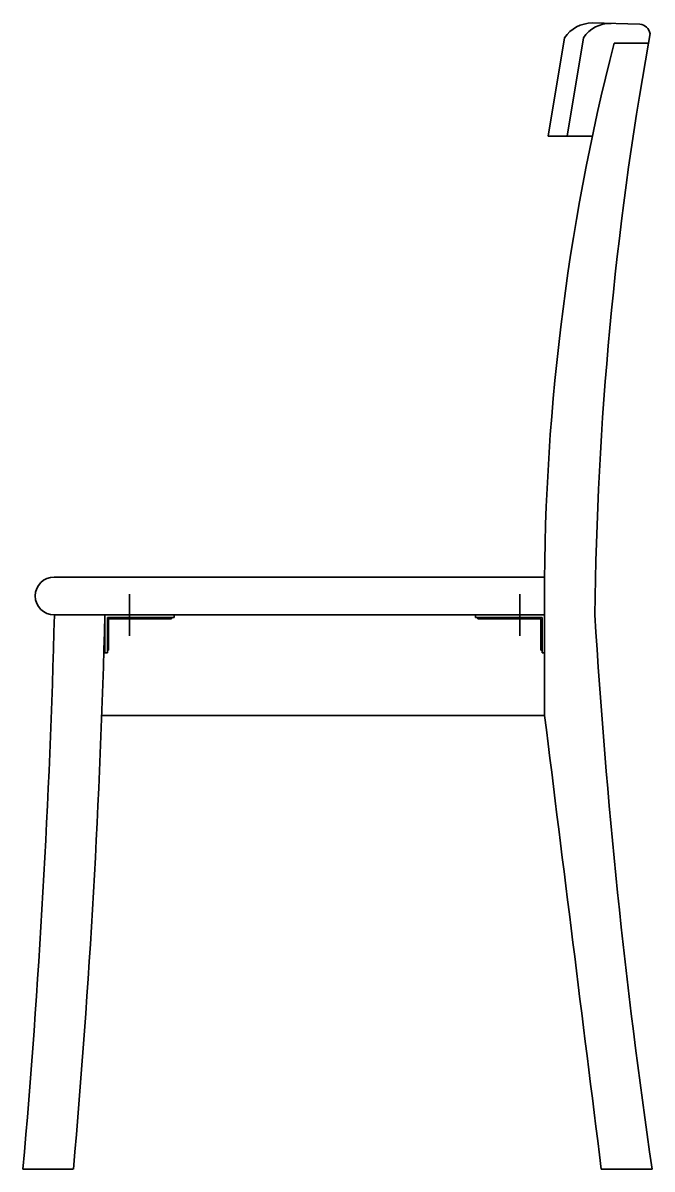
# Model space of a CAD drawing. Header units: millimetres. Extents: x 10348 to 35283, y 6687 to 13230.
# Drawn here: x 34783 to 35283, y 10312 to 11222 of the extents above; entities that cross this region are included whole.
import ezdxf

# ---------------------------------------------------------------- set-up
doc = ezdxf.new("R2010")
doc.units = ezdxf.units.MM
doc.layers.add('IF-FURN', color=7, linetype='Continuous', lineweight=35)

msp = doc.modelspace()

# ---------------------------------------------------------------- linework, layer by layer
at = {"layer": 'IF-FURN'}
for p, q in [((35273.66, 11220.47), (35235.83, 11221.57)), ((35280.47, 11205.55), (35281.82, 11213.04)), ((35200.79, 11131.57), (35213.85, 11209.7)), ((35215.79, 11131.57), (35228.85, 11209.7)), ((35265.69, 11205.55), (35253.15, 11205.55)), ((35280.47, 11205.55), (35265.69, 11205.55)), ((35200.79, 11131.57), (35235.88, 11131.57)), ((35235.88, 11131.57), (35200.79, 11131.57)), ((35200.79, 11131.57), (35220.79, 11131.57)), ((35215.79, 11131.57), (35235.88, 11131.57)), ((35235.88, 11131.57), (35222.34, 11131.57)), ((34808.19, 10781.57), (35198.19, 10781.57)), ((34868.19, 10748.57), (34868.19, 10768.06)), ((34868.19, 10768.06), (34868.19, 10734.99)), ((35178.21, 10748.57), (35178.21, 10768.06)), ((35178.21, 10768.06), (35178.21, 10734.99)), ((34808.37, 10751.57), (35197.93, 10751.57)), ((34898.47, 10751.57), (34848.47, 10751.57)), ((34848.47, 10751.57), (34848.47, 10721.57)), ((34901.47, 10749.57), (34850.47, 10749.57)), ((34850.47, 10749.57), (34850.47, 10723.57)), ((34851.47, 10723.57), (34851.47, 10748.57)), ((34901.47, 10748.57), (34851.47, 10748.57)), ((34851.47, 10748.57), (34868.19, 10748.57)), ((34898.47, 10751.57), (34903.47, 10751.57)), ((34903.47, 10749.57), (34901.47, 10749.57)), ((34901.47, 10749.57), (34901.47, 10748.57)), ((34903.47, 10751.57), (34903.47, 10749.57)), ((35142.93, 10751.57), (35142.93, 10749.57)), ((35142.93, 10749.57), (35144.93, 10749.57)), ((35144.93, 10749.57), (35144.93, 10748.57)), ((35144.93, 10749.57), (35195.93, 10749.57)), ((35144.93, 10748.57), (35194.93, 10748.57)), ((35194.93, 10748.57), (35178.21, 10748.57)), ((35194.93, 10723.57), (35194.93, 10748.57)), ((35195.93, 10749.57), (35195.93, 10723.57)), ((35197.93, 10751.57), (35197.93, 10671.57)), ((35197.93, 10751.57), (35197.93, 10721.57)), ((34848.47, 10721.57), (34850.47, 10721.57)), ((34850.47, 10721.57), (34850.47, 10723.57)), ((34850.47, 10723.57), (34851.47, 10723.57)), ((35195.93, 10723.57), (35194.93, 10723.57)), ((35195.93, 10721.57), (35195.93, 10723.57)), ((35197.93, 10721.57), (35195.93, 10721.57)), ((34845.99, 10671.57), (35197.93, 10671.57)), ((34783.37, 10311.57), (34823.37, 10311.57)), ((35283.37, 10311.57), (35242.93, 10311.57))]:
    msp.add_line(p, q, dxfattribs=at)
for centre, radius, start, end in [((35236.06, 11194.84), 26.72, 90.49616, 146.22626), ((35249.84, 11196.19), 24.96, 87.72192, 147.23126), ((35272.86, 11211.39), 9.11, 10.39986, 84.96765), ((36964.29, 10767.06), 1766.42, 165.62688, 180.50268), ((37995.29, 10722.2), 2757.51, 169.90476, 179.38986), ((34808.19, 10766.57), 15, 90, 270), ((27821.98, 10927.81), 6988.61, 354.941187, 358.554922), ((27862.08, 10927.81), 6988.61, 354.941187, 358.554922), ((40392.44, 11061.5), 5163.82, 183.44092, 188.35046), ((-1257741.79, -151128.71), 1303024.35, 7.11703991, 7.13299279)]:
    msp.add_arc(centre, radius, start, end, dxfattribs=at)

doc.saveas('drawing.dxf')
